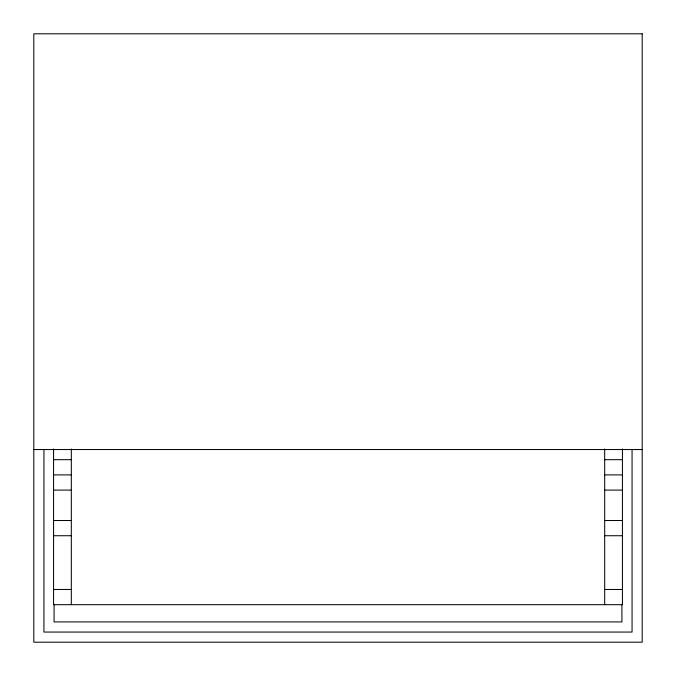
<?xml version="1.0" encoding="UTF-8"?>
<svg xmlns="http://www.w3.org/2000/svg" width="676" height="676" viewBox="0 0 676 676"><rect width="100%" height="100%" fill="white"/><g stroke="black" fill="none" stroke-linecap="round" stroke-linejoin="round"><path stroke-width="1.01" d="M33.8 449.54L642.2 449.54M53.573 459.68L71.318 459.68M604.682 459.68L622.427 459.68M53.573 474.89L71.318 474.89M604.682 474.89L622.427 474.89M53.573 490.1L71.318 490.1M604.682 490.1L622.427 490.1M53.573 520.52L71.318 520.52M604.682 520.52L622.427 520.52M53.573 535.73L71.318 535.73M604.682 535.73L622.427 535.73M53.573 589.472L71.318 589.472M604.682 589.472L622.427 589.472M632.06 449.523L632.06 632.06L43.94 632.06L43.94 449.523M622.427 448.965L622.427 604.682L53.573 604.682L53.573 448.965M621.92 604.682L621.92 621.92L54.08 621.92L54.08 604.682M604.682 448.965L604.682 604.682M71.318 448.965L71.318 604.682M642.2 33.8L33.8 33.8L33.8 642.2L642.2 642.2L642.2 33.8"/></g></svg>
